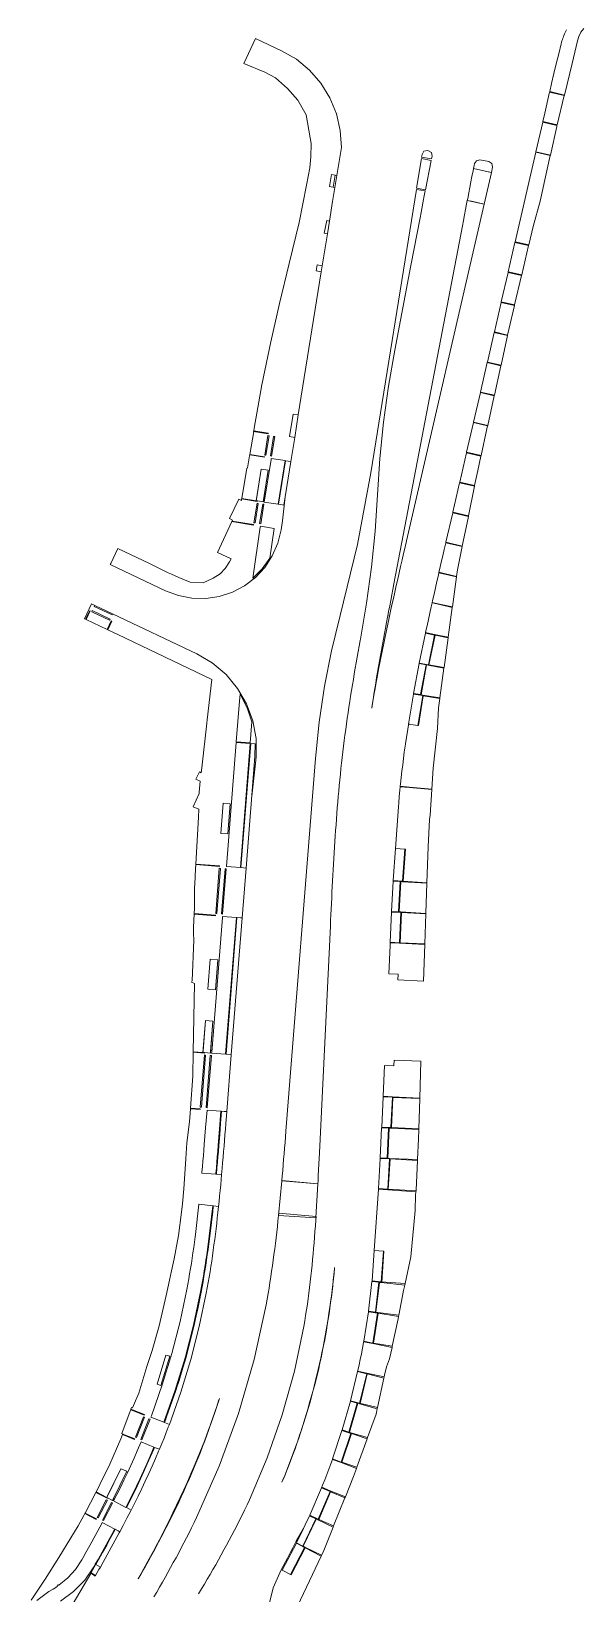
# Model space of a CAD drawing. Header units: metres. Extents: x 105146 to 106170, y 111783 to 118163.
# Drawn here: x 105799.2 to 105894.1, y 114258.2 to 114526.8 of the extents above; entities that cross this region are included whole.
import ezdxf

# ---------------------------------------------------------------- set-up
doc = ezdxf.new("R2010")
doc.units = ezdxf.units.M
doc.layers.add('20-EP-ZONA-DURA', color=253, linetype='CONTINUOUS', lineweight=13)
doc.layers.add('20-EP-ZONA-VERDE', color=84, linetype='CONTINUOUS', lineweight=13)

msp = doc.modelspace()

# ---------------------------------------------------------------- linework, layer by layer
at = {"layer": '20-EP-ZONA-DURA'}
for points in [[(105894.1353, 114527.2702), (105893.6624, 114526.6247), (105893.2986, 114525.912), (105893.0531, 114525.1503), (105892.1351, 114521.2591), (105890.8075, 114515.8217), (105888.2884, 114516.4152), (105888.6077, 114517.7918), (105889.0097, 114519.5023), (105889.4167, 114521.2115), (105889.8288, 114522.9195), (105890.2456, 114524.6248), (105890.3107, 114524.8756), (105890.3813, 114525.1205), (105890.458, 114525.3629), (105890.4596, 114525.3678), (105890.5425, 114525.6076), (105890.6324, 114525.8473), (105890.7287, 114526.0848), (105890.8304, 114526.3181), (105890.8325, 114526.3228), (105890.9397, 114526.552), (105891.0543, 114526.7812), (105891.1766, 114527.0106)], [(105799.1823, 114257.0765), (105801.5785, 114260.7383), (105803.9465, 114264.4437), (105805.9983, 114267.7925), (105807.2175, 114269.9029), (105808.2193, 114271.6795), (105808.385, 114271.994), (105810.3293, 114270.9841), (105810.3753, 114271.0727), (105808.4317, 114272.0826), (105810.2961, 114275.6217), (105812.2195, 114274.6223), (105812.2657, 114274.7109), (105813.1531, 114274.2499), (105813.303, 114274.5432), (105813.3647, 114274.6675), (105815.5925, 114279.2547), (105814.5871, 114279.7009), (105812.3138, 114275.024), (105812.1827, 114274.7541), (105810.3427, 114275.7101), (105810.6355, 114276.2659), (105811.0375, 114277.1007), (105812.6757, 114280.5035), (105814.5497, 114284.8255), (105814.8686, 114285.5607), (105816.9267, 114284.7393), (105816.9637, 114284.8323), (105814.9055, 114285.6537), (105814.9014, 114285.6434), (105814.7215, 114285.7257), (105816.0015, 114289.1063), (105816.2802, 114289.8425), (105818.5947, 114288.9189), (105818.6317, 114289.0117), (105816.3157, 114289.9361), (105816.4281, 114290.2331), (105816.6111, 114290.1517), (105816.9463, 114290.9761), (105817.6461, 114292.6977), (105819.0585, 114297.2463), (105819.9399, 114299.9911), (105820.0793, 114300.4253), (105821.1767, 114304.2653), (105822.3551, 114309.4619), (105822.9573, 114312.1171), (105823.3117, 114313.7039), (105823.7705, 114315.7575), (105824.0423, 114317.3451), (105824.4621, 114319.7987), (105825.0195, 114323.7851), (105825.1509, 114325.1991), (105825.3923, 114327.7979), (105825.7417, 114332.9821), (105825.9271, 114335.7325), (105826.3675, 114339.3237), (105826.5338, 114341.5845), (105828.2003, 114341.4521), (105828.2083, 114341.5517), (105826.5411, 114341.6843), (105826.9459, 114347.1875), (105827.0282, 114351.2759), (105828.9687, 114351.1215), (105828.9767, 114351.2212), (105829.9739, 114351.1421), (105829.9976, 114351.4413), (105830.4091, 114356.6249), (105829.1133, 114356.7277), (105828.7019, 114351.5441), (105828.6781, 114351.245), (105827.0302, 114351.3759), (105827.2663, 114363.1049), (105826.7401, 114363.3365), (105826.8505, 114363.5541), (105827.1227, 114370.5711), (105827.0857, 114371.6813), (105827.0657, 114372.2811), (105827.0487, 114372.7917), (105827.1617, 114375.0299), (105830.8453, 114374.7371), (105830.8533, 114374.8367), (105827.1697, 114375.1295), (105827.1617, 114375.0299), (105827.2165, 114376.1151), (105827.2505, 114379.6777), (105827.3089, 114380.1941), (105827.4195, 114382.8143), (105827.4581, 114383.5331), (105831.5187, 114383.2103), (105831.5265, 114383.3101), (105827.4635, 114383.633), (105827.8973, 114391.7043), (105827.9701, 114393.0565), (105826.9963, 114393.4949), (105828.0237, 114395.7787), (105828.0189, 114395.9997), (105828.2303, 114397.8755), (105827.4849, 114398.2357), (105828.0757, 114399.4849), (105828.3943, 114399.3295), (105828.4879, 114400.1609), (105829.3515, 114407.8237), (105829.4173, 114408.4065), (105830.1977, 114415.3313), (105814.0771, 114423.0939), (105812.3233, 114423.9198), (105813.0187, 114425.3843), (105812.9285, 114425.4273), (105812.2328, 114423.9624), (105808.6139, 114425.6667), (105809.3153, 114427.1433), (105809.2249, 114427.1863), (105808.5236, 114425.7092), (105808.3425, 114425.7945), (105809.5591, 114428.3559), (105810.1011, 114428.0985), (105810.0151, 114427.9179), (105813.0865, 114426.4593), (105813.1723, 114426.6399), (105827.6133, 114419.7817), (105830.2879, 114418.2161), (105832.6543, 114416.2149), (105834.6424, 114413.8375), (105836.1931, 114411.1543), (105837.2607, 114408.2448), (105837.8133, 114405.1954), (105837.8347, 114402.0963), (105837.7863, 114401.4867), (105837.1005, 114395.3212), (105837.6353, 114402.1121), (105837.6747, 114404.2889), (105836.9103, 114404.3497), (105835.2151, 114383.0169), (105836.1121, 114382.9457), (105835.4307, 114374.3738), (105835.1255, 114374.397), (105834.5337, 114374.4441), (105834.5334, 114374.4399), (105832.6651, 114350.9281), (105833.5621, 114350.8569), (105832.7859, 114341.0877), (105832.7621, 114341.0896), (105832.7625, 114341.0959), (105832.3428, 114341.1229), (105831.8887, 114341.1589), (105831.8881, 114341.1521), (105831.8629, 114341.1537), (105831.6077, 114337.6421), (105831.5699, 114337.1525), (105830.9847, 114330.3183), (105830.9999, 114330.3169), (105830.9991, 114330.3077), (105831.8957, 114330.2293), (105831.8241, 114329.4332), (105831.737, 114328.4847), (105831.6476, 114327.5376), (105831.5559, 114326.5923), (105831.4616, 114325.6487), (105831.3717, 114324.7919), (105830.4773, 114324.8865), (105830.4779, 114324.8835), (105830.4693, 114324.8005), (105829.6591, 114318.0084), (105829.6444, 114317.8958), (105829.6413, 114317.8963), (105828.8705, 114312.7859), (105828.8641, 114312.7486), (105828.7149, 114311.8781), (105828.6537, 114311.535), (105827.7452, 114306.8872), (105827.5529, 114306.0037), (105826.4045, 114301.2331), (105826.1625, 114300.3169), (105824.8741, 114295.8269), (105824.6445, 114295.0852), (105824.6353, 114295.0558), (105823.0807, 114290.3903), (105823.0274, 114290.2412), (105822.3347, 114288.3369), (105822.2876, 114288.2117), (105822.0785, 114287.6553), (105822.9149, 114287.3227), (105822.7287, 114286.8345), (105822.3671, 114285.9021), (105821.9986, 114284.9725), (105821.623, 114284.0456), (105821.2039, 114283.0373), (105820.3673, 114283.3699), (105820.2469, 114283.0805), (105819.6961, 114281.7923), (105819.1313, 114280.5075), (105818.5535, 114279.2257), (105817.9627, 114277.9471), (105817.3597, 114276.6715), (105816.7449, 114275.3989), (105816.1183, 114274.1289), (105815.5523, 114273.0035), (105816.3509, 114272.5885), (105816.2836, 114272.4545), (105815.6325, 114271.184), (105814.9715, 114269.9162), (105814.4118, 114268.864), (105814.1387, 114269.0047), (105813.6141, 114269.2773), (105813.612, 114269.2734), (105813.6075, 114269.2757), (105809.4095, 114261.7527), (105809.4247, 114261.7422), (105809.4557, 114261.7929), (105810.2049, 114261.3343), (105811.0217, 114262.7964), (105811.0557, 114262.7771), (105810.818, 114262.3585), (105810.1829, 114261.253), (105810.1729, 114261.2367), (105810.1546, 114261.2479), (105810.1511, 114261.2419), (105810.0447, 114261.3152), (105809.5687, 114261.6066), (105809.4063, 114261.7001), (105806.3671, 114256.5311)], [(105804.1825, 114256.9421), (105806.4311, 114258.5671), (105808.3694, 114260.552), (105809.9407, 114262.8385), (105810.1861, 114263.2709), (105810.6595, 114264.1047), (105811.3617, 114265.3565), (105812.0561, 114266.6099), (105812.7419, 114267.8651), (105813.4187, 114269.1223), (105813.5253, 114269.3235), (105811.3941, 114270.4307), (105811.3019, 114270.2533), (105810.6321, 114269.0093), (105809.9531, 114267.7667), (105809.2655, 114266.5251), (105808.5693, 114265.2841), (105808.0989, 114264.4557), (105807.8535, 114264.0235), (105806.764, 114262.3882), (105805.4533, 114260.9242), (105803.948, 114259.6613), (105803.7969, 114259.7531), (105803.5855, 114259.4075), (105802.9485, 114259.0005), (105802.2265, 114258.5677), (105800.1239, 114257.0671)], [(105839.9565, 114255.9525), (105840.7753, 114259.2304), (105842.1343, 114262.3237), (105843.2091, 114264.3313), (105843.6757, 114265.2243), (105844.1373, 114266.1219), (105844.5935, 114267.0239), (105844.7126, 114267.2636), (105845.9556, 114269.4085), (105844.7897, 114266.9659), (105844.7435, 114266.8773), (105842.3323, 114262.2701), (105843.7504, 114261.5284), (105843.7504, 114261.5284), (105843.8389, 114261.4823), (105846.2485, 114266.0903), (105848.9973, 114264.6531), (105843.4669, 114252.9019)]]:
    msp.add_lwpolyline(points, dxfattribs=at)
for points in [[(105852.4792, 114506.7889), (105850.9635, 114497.5214), (105850.4247, 114494.1621), (105849.9973, 114494.2307), (105849.5337, 114492.0769), (105850.0763, 114491.9899), (105849.1925, 114486.4797), (105848.3037, 114486.6223), (105848.1365, 114485.5793), (105849.0251, 114485.4369), (105845.0817, 114460.8503), (105844.1927, 114460.9929), (105843.5697, 114457.1079), (105844.4585, 114456.9653), (105843.7933, 114452.8185), (105842.9045, 114452.9609), (105841.7029, 114445.4699), (105842.5917, 114445.3273), (105842.8223, 114446.765), (105842.3647, 114442.6486), (105842.1105, 114441.0635), (105841.5444, 114438.7726), (105840.6017, 114436.6093), (105839.3089, 114434.6351), (105837.703, 114432.9061), (105835.8294, 114431.4713), (105833.7415, 114430.3716), (105831.4986, 114429.6382), (105829.1643, 114429.292), (105826.8051, 114429.3427), (105824.4878, 114429.789), (105822.2785, 114430.6181), (105812.7605, 114435.1384), (105812.8459, 114435.3193), (105814.0687, 114437.8517), (105819.4787, 114435.2821), (105822.7195, 114433.7167), (105823.2597, 114433.4557), (105824.5481, 114432.9053), (105826.4887, 114432.0761), (105828.7073, 114431.9995), (105830.4229, 114432.7679), (105831.6253, 114433.4991), (105832.4947, 114434.4129), (105833.2583, 114435.5869), (105833.5657, 114436.1037), (105831.1809, 114437.1817), (105833.6538, 114442.5069), (105837.3849, 114441.9089), (105837.4007, 114442.0077), (105833.6976, 114442.6012), (105833.7775, 114442.7733), (105833.2351, 114443.0223), (105834.8383, 114446.3487), (105835.3019, 114446.1359), (105835.3441, 114446.3884), (105838.0339, 114445.9573), (105838.0497, 114446.0559), (105839.0371, 114445.8977), (105839.0846, 114446.1939), (105839.9081, 114451.3283), (105838.7231, 114451.5181), (105837.9, 114446.3837), (105837.8525, 114446.0875), (105835.3606, 114446.4871), (105836.2291, 114451.6877), (105836.3445, 114451.7349), (105836.6969, 114453.7991), (105836.7231, 114453.9525), (105839.2511, 114453.5469), (105839.2671, 114453.6457), (105836.7399, 114454.0509), (105837.413, 114457.9942), (105839.9005, 114457.5953), (105839.9163, 114457.6939), (105837.4298, 114458.0928), (105837.5047, 114458.5315), (105837.9521, 114461.1527), (105838.7823, 114466.0161), (105840.3841, 114473.3933), (105841.8189, 114480.0023), (105843.5113, 114486.8561), (105845.2501, 114493.8977), (105846.5119, 114500.3261), (105847.0465, 114503.2885), (105847.2477, 114505.2249), (105847.2951, 114507.4837), (105847.1259, 114508.4449), (105846.4233, 114512.4365), (105846.1971, 114512.8345), (105845.0125, 114514.9197), (105843.2461, 114516.9741), (105841.1875, 114518.7747), (105839.3187, 114519.7447), (105835.7301, 114521.2171), (105837.6965, 114525.5675), (105842.1819, 114523.4455), (105844.7399, 114521.9669), (105847.0216, 114520.0898), (105848.9655, 114517.8647), (105850.5191, 114515.3516), (105851.6407, 114512.6181), (105852.3, 114509.738), (105852.4792, 114506.7889)], [(105890.7869, 114515.7371), (105889.5534, 114510.6851), (105887.0983, 114511.2507), (105887.4399, 114512.7334), (105888.2108, 114516.0801), (105888.2659, 114516.3178), (105890.7869, 114515.7371)], [(105889.4821, 114510.3931), (105888.3984, 114505.5125), (105885.9087, 114506.0859), (105887.0759, 114511.1531), (105889.5297, 114510.5881), (105889.4821, 114510.3931)], [(105885.4411, 114493.2421), (105884.689, 114490.0505), (105882.3399, 114490.5915), (105885.8863, 114505.9885), (105888.3767, 114505.4149), (105886.6341, 114497.5671), (105885.4411, 114493.2421)], [(105866.2295, 114504.9298), (105867.9276, 114504.59), (105866.939, 114499.5545), (105865.4071, 114499.8029), (105866.2295, 114504.9298)], [(105878.2613, 114502.5111), (105877.0043, 114497.0541), (105876.9998, 114497.0551), (105874.8407, 114497.5525), (105874.1209, 114497.7183), (105874.1863, 114498.0579), (105874.3698, 114499.0052), (105874.5538, 114499.9498), (105874.739, 114500.8954), (105874.9251, 114501.8401), (105875.1127, 114502.784), (105875.1985, 114503.2035), (105878.2521, 114502.5132), (105878.2613, 114502.5111)], [(105850.4655, 114500.0995), (105851.3543, 114499.9571), (105851.6827, 114502.0045), (105851.4079, 114502.0485), (105850.7939, 114502.1471), (105850.4655, 114500.0995)], [(105884.6661, 114489.9531), (105883.4734, 114484.8917), (105881.1503, 114485.4269), (105882.3175, 114490.4941), (105884.6661, 114489.9531)], [(105883.4505, 114484.7945), (105882.2578, 114479.7329), (105879.9607, 114480.2621), (105881.1279, 114485.3293), (105883.4505, 114484.7945)], [(105881.2691, 114475.5371), (105881.0566, 114474.5709), (105878.7711, 114475.0973), (105879.9383, 114480.1647), (105882.2349, 114479.6357), (105881.2691, 114475.5371)], [(105881.0351, 114474.4731), (105879.918, 114469.3943), (105877.5815, 114469.9325), (105878.7487, 114474.9999), (105881.0351, 114474.4731)], [(105879.8965, 114469.2967), (105878.7794, 114464.2179), (105876.3919, 114464.7677), (105877.5591, 114469.8351), (105879.8965, 114469.2967)], [(105878.7579, 114464.1201), (105877.6408, 114459.0413), (105875.2023, 114459.6027), (105876.3695, 114464.6703), (105878.7579, 114464.1201)], [(105839.3145, 114453.9419), (105839.5121, 114453.9103), (105840.0505, 114457.2673), (105839.8531, 114457.2989), (105839.3145, 114453.9419)], [(105840.8403, 114457.1407), (105840.3019, 114453.7835), (105840.4993, 114453.7519), (105841.0379, 114457.1089), (105840.8403, 114457.1407)], [(105877.5083, 114458.4391), (105876.4876, 114453.8681), (105874.0127, 114454.4381), (105875.1799, 114459.5053), (105877.6192, 114458.9435), (105877.5083, 114458.4391)], [(105875.9079, 114451.2719), (105875.3806, 114448.6844), (105872.8231, 114449.2735), (105873.9903, 114454.3407), (105876.4658, 114453.7705), (105875.9079, 114451.2719)], [(105840.4043, 114453.1595), (105839.2345, 114445.8659), (105841.6041, 114445.4859), (105842.8057, 114452.9767), (105840.4361, 114453.3569), (105840.4043, 114453.1595)], [(105875.3606, 114448.5863), (105874.3219, 114443.4895), (105871.6335, 114444.1087), (105872.8007, 114449.1759), (105875.3606, 114448.5863)], [(105837.6457, 114442.2723), (105838.1837, 114445.6293), (105837.9863, 114445.6609), (105837.4481, 114442.3039), (105837.6457, 114442.2723)], [(105839.1711, 114445.4711), (105838.9737, 114445.5027), (105838.4355, 114442.1455), (105838.6329, 114442.1139), (105839.1711, 114445.4711)], [(105874.3019, 114443.3915), (105873.2631, 114438.2945), (105870.4439, 114438.9439), (105871.6111, 114444.0113), (105874.3019, 114443.3915)], [(105837.2511, 114432.7743), (105838.8489, 114434.3856), (105840.1611, 114436.2369), (105840.9391, 114441.3387), (105838.5697, 114441.7189), (105838.5381, 114441.5215), (105837.2511, 114432.7743)], [(105872.4273, 114434.1933), (105872.2749, 114433.0845), (105869.2559, 114433.7787), (105869.4014, 114434.4134), (105869.6534, 114435.5103), (105869.906, 114436.6083), (105870.159, 114437.7074), (105870.4215, 114438.8465), (105873.2433, 114438.1973), (105872.4273, 114434.1933)], [(105872.2626, 114432.9947), (105871.5557, 114427.8499), (105869.6475, 114428.2677), (105868.0844, 114428.6099), (105868.1581, 114428.9394), (105868.4036, 114430.0319), (105868.651, 114431.1255), (105868.9003, 114432.2229), (105869.1503, 114433.3177), (105869.2339, 114433.6813), (105872.2626, 114432.9947)], [(105871.542, 114427.7505), (105870.8358, 114422.6107), (105868.5141, 114423.0903), (105866.9465, 114423.4139), (105866.9627, 114423.4874), (105867.1968, 114424.5763), (105867.4335, 114425.666), (105867.6729, 114426.7565), (105867.9144, 114427.8475), (105868.0627, 114428.5123), (105869.6261, 114428.1699), (105871.542, 114427.7505)], [(105812.7433, 114425.7367), (105809.6719, 114427.1953), (105809.5863, 114427.0145), (105812.6575, 114425.5559), (105812.7433, 114425.7367)], [(105857.8815, 114411.5681), (105857.6969, 114410.4534), (105857.7752, 114410.9645), (105857.9229, 114411.9091), (105858.0736, 114412.8539), (105858.2271, 114413.7986), (105858.3833, 114414.7434), (105858.5423, 114415.6883), (105858.7035, 114416.6337), (105858.8672, 114417.5788), (105859.0329, 114418.5242), (105859.2008, 114419.4698), (105859.3706, 114420.4158), (105859.5421, 114421.3619), (105859.7152, 114422.3082), (105859.8898, 114423.2547), (105860.0657, 114424.2017), (105860.2429, 114425.1488), (105860.4215, 114426.098), (105860.4635, 114426.3211), (105860.7567, 114426.2573), (105860.6969, 114425.981), (105860.4594, 114424.8767), (105860.2249, 114423.7718), (105859.9931, 114422.6663), (105859.7644, 114421.5599), (105859.5391, 114420.4531), (105859.3174, 114419.3453), (105859.0992, 114418.2368), (105858.8853, 114417.1277), (105858.6753, 114416.0175), (105858.4698, 114414.9065), (105858.2688, 114413.7945), (105858.0727, 114412.6818), (105857.8815, 114411.5681)], [(105870.8221, 114422.5115), (105870.1204, 114417.4047), (105867.5398, 114417.8811), (105868.5913, 114422.9722), (105870.8221, 114422.5115)], [(105870.1068, 114417.3055), (105869.4068, 114412.2115), (105866.4781, 114412.6883), (105864.8989, 114412.9452), (105866.0849, 114412.7609), (105866.1831, 114412.7427), (105867.1285, 114417.8561), (105867.4235, 114417.8015), (105870.1068, 114417.3055)], [(105834.4261, 114404.6475), (105836.8185, 114404.4573), (105837.1043, 114408.0549), (105836.2639, 114410.506), (105835.0765, 114412.8091), (105834.9801, 114411.6201), (105834.4261, 114404.6475)], [(105869.1697, 114410.4855), (105868.9821, 114406.9359), (105868.2631, 114400.1099), (105868.0295, 114396.5267), (105864.2043, 114396.8641), (105862.6099, 114397.0016), (105862.6557, 114397.4408), (105862.773, 114398.5329), (105862.8952, 114399.6229), (105863.0229, 114400.7111), (105863.1564, 114401.7974), (105863.2954, 114402.8817), (105863.4746, 114404.2194), (105863.4835, 114404.2741), (105864.0744, 114407.8901), (105864.0439, 114407.6943), (105865.6265, 114407.4571), (105865.7251, 114407.4411), (105866.5603, 114412.5735), (105869.3932, 114412.1125), (105869.1697, 114410.4855)], [(105835.1153, 114383.0249), (105836.8105, 114404.3577), (105834.4181, 114404.5477), (105832.7229, 114383.2151), (105835.1153, 114383.0249)], [(105867.3739, 114386.5983), (105867.1706, 114380.4171), (105863.1123, 114380.6884), (105863.4837, 114386.1757), (105863.384, 114386.1836), (105861.7685, 114386.2939), (105862.2716, 114393.4566), (105862.2743, 114393.4927), (105862.3335, 114394.1551), (105862.4362, 114395.2521), (105862.5435, 114396.3474), (105862.5999, 114396.9021), (105864.1957, 114396.7643), (105868.0232, 114396.4307), (105867.7367, 114392.0365), (105867.6139, 114391.2861), (105867.3739, 114386.5983)], [(105833.3791, 114393.9971), (105832.1827, 114394.0919), (105831.7709, 114388.9083), (105832.9671, 114388.8133), (105833.3791, 114393.9971)], [(105831.0765, 114375.1199), (105831.6943, 114382.8955), (105831.4949, 114382.9113), (105830.8771, 114375.1359), (105831.0765, 114375.1199)], [(105832.6911, 114382.8163), (105832.4919, 114382.8321), (105831.8739, 114375.0567), (105832.0733, 114375.0407), (105832.6911, 114382.8163)], [(105867.1684, 114380.3491), (105866.9976, 114375.1537), (105862.7105, 114375.4039), (105861.1121, 114375.4785), (105862.3113, 114375.4265), (105862.4109, 114375.4207), (105862.7073, 114380.6123), (105863.0069, 114380.5953), (105867.1684, 114380.3491)], [(105832.5653, 114350.9361), (105834.4341, 114374.4519), (105832.0415, 114374.6421), (105832.0257, 114374.4427), (105830.1887, 114351.3257), (105830.1729, 114351.1263), (105832.5653, 114350.9361)], [(105866.9957, 114375.0987), (105866.8249, 114369.9047), (105862.5627, 114370.105), (105862.8053, 114375.2993), (105866.9957, 114375.0987)], [(105866.8217, 114369.8047), (105866.6152, 114363.5268), (105862.1699, 114363.7277), (105862.2151, 114364.7153), (105860.6173, 114364.7885), (105860.8405, 114369.6575), (105860.8601, 114370.0831), (105862.4587, 114370.0097), (105866.8217, 114369.8047)], [(105831.2489, 114367.1915), (105829.9529, 114367.2945), (105829.5415, 114362.1107), (105830.8373, 114362.0079), (105831.2489, 114367.1915)], [(105828.4313, 114341.8349), (105829.1443, 114350.8067), (105828.9449, 114350.8225), (105828.2319, 114341.8509), (105828.4313, 114341.8349)], [(105830.1411, 114350.7275), (105829.9419, 114350.7433), (105829.2289, 114341.7715), (105829.4283, 114341.7557), (105830.1411, 114350.7275)], [(105866.1616, 114349.7323), (105865.954, 114343.4187), (105861.2497, 114343.6375), (105859.6513, 114343.7105), (105859.8939, 114349.0033), (105861.4923, 114348.9319), (105861.5382, 114349.9349), (105866.1616, 114349.7323)], [(105865.9508, 114343.3223), (105865.7799, 114338.1247), (105861.1069, 114338.3385), (105861.3445, 114343.533), (105865.9508, 114343.3223)], [(105831.5469, 114338.1219), (105831.7889, 114341.1669), (105829.3965, 114341.3569), (105829.1545, 114338.3125), (105828.9239, 114335.4383), (105828.8455, 114334.4793), (105828.7665, 114333.5269), (105828.6865, 114332.5767), (105828.6053, 114331.6291), (105828.5225, 114330.6835), (105828.5083, 114330.5259), (105830.8991, 114330.3165), (105830.9131, 114330.4717), (105830.9963, 114331.4217), (105831.0779, 114332.3735), (105831.1583, 114333.3271), (105831.2375, 114334.2823), (105831.3159, 114335.2427), (105831.5469, 114338.1219)], [(105865.7227, 114336.3865), (105865.5644, 114332.8287), (105860.7643, 114333.0485), (105860.4649, 114333.0662), (105860.7027, 114338.2568), (105861.0025, 114338.2431), (105865.7766, 114338.0243), (105865.7227, 114336.3865)], [(105865.3317, 114327.5977), (105865.3194, 114327.4701), (105860.5511, 114327.7517), (105860.8577, 114332.9429), (105865.5572, 114332.6653), (105865.3317, 114327.5977)], [(105842.248, 114329.178), (105848.4461, 114328.6793), (105848.4458, 114328.6737), (105848.1101, 114322.8797), (105848.1067, 114322.8278), (105841.6837, 114323.2482), (105842.248, 114329.178)], [(105864.4185, 114316.1079), (105863.4332, 114311.5119), (105859.3341, 114311.7943), (105857.7477, 114311.9783), (105859.3344, 114311.7973), (105859.4341, 114311.7903), (105859.8023, 114317.0775), (105859.7026, 114317.0845), (105858.1077, 114317.1954), (105858.8481, 114327.7693), (105860.4443, 114327.6577), (105865.3047, 114327.3175), (105865.2477, 114326.7277), (105865.1547, 114324.1031), (105864.4185, 114316.1079)], [(105819.7517, 114288.5801), (105821.9855, 114287.6921), (105823.9279, 114293.179), (105825.6275, 114298.7458), (105827.0811, 114304.382), (105828.2859, 114310.0765), (105828.4551, 114310.9909), (105828.6163, 114311.8953), (105828.7719, 114312.8025), (105828.9221, 114313.7123), (105829.0671, 114314.6245), (105829.2071, 114315.5391), (105829.3421, 114316.4563), (105829.4725, 114317.3759), (105829.5985, 114318.2977), (105829.7201, 114319.2217), (105829.7761, 114319.6637), (105830.3785, 114324.8941), (105827.9919, 114325.1483), (105827.3951, 114319.9657), (105827.3399, 114319.5293), (105827.2197, 114318.6167), (105827.0955, 114317.7067), (105826.9667, 114316.7997), (105826.8337, 114315.8955), (105826.6957, 114314.9943), (105826.5531, 114314.0959), (105826.4053, 114313.2007), (105826.2521, 114312.3087), (105826.0937, 114311.4197), (105825.9269, 114310.5173), (105824.7576, 114304.9852), (105823.3491, 114299.5091), (105821.7041, 114294.0993), (105819.8257, 114288.7661), (105819.7517, 114288.5801)], [(105842.4374, 114277.7768), (105842.2697, 114277.3787), (105842.563, 114278.09), (105842.9296, 114278.9997), (105843.289, 114279.9123), (105843.6412, 114280.8276), (105843.986, 114281.7457), (105844.3236, 114282.6664), (105844.6539, 114283.5901), (105844.9768, 114284.5161), (105845.2925, 114285.4447), (105845.6007, 114286.3757), (105845.9015, 114287.3092), (105846.1949, 114288.2451), (105846.4809, 114289.1833), (105846.7594, 114290.1236), (105847.0305, 114291.0661), (105847.2941, 114292.0109), (105847.5502, 114292.9576), (105847.7988, 114293.9063), (105848.0399, 114294.8569), (105848.2733, 114295.8095), (105848.4993, 114296.7639), (105848.7177, 114297.7201), (105848.9284, 114298.6779), (105849.1317, 114299.6374), (105849.3273, 114300.5984), (105849.5152, 114301.561), (105849.6955, 114302.525), (105849.8681, 114303.4904), (105850.0346, 114304.4663), (105850.1946, 114305.4496), (105850.3471, 114306.433), (105850.4921, 114307.4164), (105850.6301, 114308.4002), (105850.7614, 114309.3837), (105850.8862, 114310.3672), (105851.0046, 114311.3504), (105851.1171, 114312.3334), (105851.2238, 114313.3161), (105851.3251, 114314.2984), (105851.2975, 114314.0091), (105851.2004, 114313.0471), (105851.0983, 114312.086), (105850.9904, 114311.1254), (105850.8772, 114310.1656), (105850.7577, 114309.2067), (105850.6319, 114308.2484), (105850.4999, 114307.2906), (105850.3611, 114306.3348), (105850.2153, 114305.3797), (105850.0622, 114304.4256), (105849.9018, 114303.4729), (105849.7353, 114302.5298), (105849.5613, 114301.5882), (105849.3797, 114300.6479), (105849.1905, 114299.7091), (105848.9939, 114298.7718), (105848.7898, 114297.8362), (105848.5783, 114296.9022), (105848.3592, 114295.9699), (105848.1328, 114295.0395), (105847.8989, 114294.1108), (105847.6575, 114293.1837), (105847.4089, 114292.2593), (105847.1528, 114291.3365), (105846.8893, 114290.4158), (105846.6185, 114289.4973), (105846.3404, 114288.5809), (105846.0549, 114287.6668), (105845.7621, 114286.755), (105845.4621, 114285.8457), (105845.1548, 114284.9386), (105844.8402, 114284.034), (105844.5185, 114283.1321), (105844.1895, 114282.2327), (105843.8533, 114281.336), (105843.51, 114280.442), (105843.1596, 114279.5507), (105842.802, 114278.6623), (105842.4374, 114277.7768)], [(105863.1815, 114310.3381), (105862.3708, 114306.1063), (105858.7235, 114306.5339), (105858.4277, 114306.5806), (105859.0245, 114311.7295), (105859.3225, 114311.6949), (105863.3717, 114311.2251), (105863.1815, 114310.3381)], [(105862.2489, 114305.4699), (105861.2346, 114300.7715), (105857.9949, 114301.2831), (105858.8063, 114306.4194), (105862.3244, 114305.8639), (105862.2489, 114305.4699)], [(105860.2521, 114297.1861), (105859.9105, 114295.7655), (105859.8528, 114295.5019), (105856.8559, 114296.1025), (105855.3031, 114296.4809), (105855.2795, 114296.3837), (105855.3217, 114296.5751), (105855.5296, 114297.5346), (105855.7301, 114298.4958), (105855.9231, 114299.4584), (105856.1087, 114300.4225), (105856.2867, 114301.3881), (105856.3095, 114301.5145), (105857.8765, 114301.2007), (105861.1843, 114300.5385), (105860.7649, 114298.5959), (105860.2521, 114297.1861)], [(105823.0055, 114299.0295), (105822.3279, 114299.2077), (105822.323, 114299.1919), (105820.7947, 114294.2217), (105821.4639, 114294.0157), (105823.0055, 114299.0295)], [(105859.8046, 114295.2815), (105858.6924, 114290.2003), (105855.6003, 114290.9503), (105854.0645, 114291.3927), (105855.6012, 114290.9532), (105855.6983, 114290.9297), (105856.9289, 114295.9819), (105859.8046, 114295.2815)], [(105817.8477, 114261.2687), (105817.5623, 114260.7735), (105818.0438, 114261.6317), (105818.7588, 114262.9227), (105819.4663, 114264.2178), (105820.1661, 114265.5173), (105820.8575, 114266.8214), (105821.54, 114268.1303), (105822.2131, 114269.444), (105822.8766, 114270.7625), (105823.5295, 114272.0866), (105824.1718, 114273.4159), (105824.8027, 114274.7506), (105825.4219, 114276.0909), (105826.0288, 114277.437), (105826.623, 114278.7888), (105827.2036, 114280.1464), (105827.7706, 114281.5098), (105828.1653, 114282.4838), (105828.5527, 114283.4606), (105828.9328, 114284.4403), (105829.3055, 114285.4228), (105829.6709, 114286.4083), (105830.0289, 114287.3961), (105830.3794, 114288.3868), (105830.7225, 114289.3801), (105831.0581, 114290.3759), (105831.3863, 114291.3741), (105831.5164, 114291.78), (105831.3982, 114291.404), (105831.0778, 114290.4111), (105830.7503, 114289.4206), (105830.4155, 114288.4325), (105830.0733, 114287.4469), (105829.724, 114286.4643), (105829.3672, 114285.4835), (105829.0033, 114284.5058), (105828.6322, 114283.5307), (105828.2538, 114282.5584), (105827.8684, 114281.589), (105827.4757, 114280.6224), (105827.076, 114279.6587), (105826.6691, 114278.6981), (105826.2552, 114277.7404), (105825.8342, 114276.7859), (105825.4061, 114275.8345), (105824.9712, 114274.8864), (105824.5291, 114273.9412), (105824.0801, 114272.9994), (105823.6657, 114272.1454), (105823.2478, 114271.2986), (105822.8244, 114270.4539), (105822.3954, 114269.6107), (105821.9613, 114268.7695), (105821.522, 114267.9301), (105821.0779, 114267.0925), (105820.629, 114266.2562), (105820.1756, 114265.4216), (105819.718, 114264.5884), (105819.2563, 114263.7566), (105818.7903, 114262.9261), (105818.3209, 114262.0968), (105817.8477, 114261.2687)], [(105858.4421, 114289.0569), (105856.9908, 114285.0345), (105854.1347, 114285.8609), (105853.8497, 114285.9559), (105855.2845, 114290.9373), (105855.5727, 114290.8543), (105858.642, 114289.9703), (105858.4421, 114289.0569)], [(105817.2607, 114285.0367), (105818.6691, 114288.5661), (105818.4835, 114288.6403), (105817.0751, 114285.1109), (105817.2607, 114285.0367)], [(105818.1895, 114284.6661), (105819.5979, 114288.1955), (105819.4123, 114288.2695), (105818.0037, 114284.7403), (105818.1895, 114284.6661)], [(105856.9165, 114284.8285), (105855.1511, 114279.9355), (105852.5533, 114280.8014), (105854.1975, 114285.7347), (105856.9165, 114284.8285)], [(105813.3337, 114274.1561), (105815.4635, 114273.0495), (105816.0289, 114274.1735), (105816.6549, 114275.4427), (105817.2695, 114276.7147), (105817.8721, 114277.9895), (105818.4625, 114279.2673), (105819.0399, 114280.5481), (105819.6043, 114281.8321), (105820.1549, 114283.1193), (105820.2745, 114283.4067), (105818.0457, 114284.2929), (105817.4023, 114282.7869), (105816.8475, 114281.5243), (105816.2791, 114280.2639), (105815.6979, 114279.0057), (105815.1041, 114277.7497), (105814.4983, 114276.4957), (105813.8807, 114275.2437), (105813.3337, 114274.1561)], [(105854.5729, 114278.3329), (105853.1809, 114274.8887), (105850.5759, 114275.8795), (105849.1063, 114276.5085), (105849.0671, 114276.4167), (105849.2586, 114276.8924), (105849.6196, 114277.8055), (105849.9734, 114278.7213), (105850.3202, 114279.6399), (105850.6597, 114280.5611), (105850.9273, 114281.3079), (105852.4229, 114280.7395), (105855.0773, 114279.7309), (105854.5729, 114278.3329)], [(105810.6911, 114271.2467), (105812.2587, 114274.2639), (105812.0813, 114274.3561), (105810.5137, 114271.3389), (105810.6911, 114271.2467)], [(105853.1005, 114274.6899), (105851.1516, 114269.8677), (105848.4885, 114271.0045), (105847.0461, 114271.6931), (105848.4899, 114271.0072), (105848.5817, 114270.9679), (105850.6281, 114275.7483), (105853.1005, 114274.6899)], [(105811.5785, 114270.7857), (105813.1461, 114273.8027), (105812.9687, 114273.8951), (105811.4011, 114270.8779), (105811.5785, 114270.7857)], [(105849.3281, 114265.3559), (105849.0877, 114264.8451), (105846.2065, 114266.2251), (105845.9405, 114266.3643), (105848.1747, 114271.0436), (105848.4455, 114270.9143), (105851.0684, 114269.6617), (105849.3281, 114265.3559)]]:
    msp.add_lwpolyline(points, close=True, dxfattribs=at)
at = {"layer": '20-EP-ZONA-VERDE'}
for points in [[(105890.8075, 114515.8217), (105890.7869, 114515.7371), (105888.2657, 114516.3179), (105888.2881, 114516.4153), (105890.8075, 114515.8217)], [(105889.5533, 114510.6851), (105889.5297, 114510.5881), (105887.0759, 114511.1531), (105887.0983, 114511.2507), (105889.5533, 114510.6851)], [(105867.2729, 114506.2865), (105867.4295, 114506.2583), (105867.9491, 114505.921), (105868.0721, 114505.3141), (105867.9811, 114504.8591), (105866.2623, 114505.1349), (105866.3411, 114505.6259), (105866.6683, 114506.1518), (105867.2729, 114506.2865)], [(105888.3983, 114505.5125), (105888.3767, 114505.4149), (105885.8863, 114505.9885), (105885.9087, 114506.0859), (105888.3983, 114505.5125)], [(105876.2893, 114504.6635), (105877.8325, 114504.3857), (105878.3586, 114504.0387), (105878.4703, 114503.4187), (105878.2613, 114502.5111), (105875.1991, 114503.2165), (105875.3013, 114503.7269), (105875.3633, 114504.0345), (105875.698, 114504.538), (105876.2893, 114504.6635)], [(105851.6827, 114502.0045), (105851.3543, 114499.9571), (105851.0955, 114500.0017), (105851.4079, 114502.0485), (105851.6827, 114502.0045)], [(105866.9013, 114499.3609), (105866.7367, 114498.5073), (105866.5535, 114497.5553), (105866.3711, 114496.6039), (105866.1889, 114495.6529), (105866.0071, 114494.7021), (105864.4377, 114486.4997), (105861.6529, 114471.9437), (105860.5842, 114465.7741), (105859.7323, 114459.571), (105859.0981, 114453.3418), (105858.6825, 114447.0937), (105858.2696, 114440.8582), (105857.6423, 114434.642), (105856.8013, 114428.4511), (105855.7477, 114422.2925), (105855.7051, 114422.0605), (105855.5325, 114421.1079), (105855.3615, 114420.1551), (105855.1923, 114419.2019), (105855.0251, 114418.2483), (105854.8599, 114417.2941), (105854.6971, 114416.3397), (105854.5365, 114415.3849), (105854.3785, 114414.4297), (105854.2231, 114413.4739), (105854.0705, 114412.5175), (105853.9209, 114411.5609), (105853.7745, 114410.6037), (105853.6311, 114409.6459), (105853.4911, 114408.6875), (105853.3547, 114407.7287), (105853.2219, 114406.7693), (105853.0931, 114405.8093), (105852.9679, 114404.8489), (105852.8471, 114403.8879), (105852.7303, 114402.9263), (105852.6179, 114401.9643), (105852.5097, 114401.0017), (105852.4057, 114400.0387), (105852.3055, 114399.0753), (105852.2093, 114398.1117), (105852.1167, 114397.1475), (105852.0277, 114396.1833), (105851.9419, 114395.2187), (105851.8595, 114394.2537), (105851.7803, 114393.2885), (105851.7039, 114392.3233), (105851.6305, 114391.3577), (105851.5597, 114390.3921), (105851.4915, 114389.4261), (105851.4257, 114388.4601), (105851.3621, 114387.4941), (105851.3007, 114386.5279), (105851.2411, 114385.5615), (105851.1837, 114384.5951), (105851.1277, 114383.6287), (105851.0735, 114382.6621), (105851.0205, 114381.6957), (105850.9689, 114380.7289), (105850.9183, 114379.7623), (105850.8689, 114378.7955), (105850.8201, 114377.8289), (105850.7723, 114376.8623), (105850.7249, 114375.8957), (105850.6779, 114374.9289), (105850.6313, 114373.9623), (105850.5847, 114372.9957), (105848.7087, 114333.9889), (105848.6621, 114333.0223), (105848.6153, 114332.0559), (105848.5681, 114331.0895), (105848.5201, 114330.1229), (105848.4709, 114329.1567), (105848.4451, 114328.6595), (105842.2507, 114329.2099), (105842.3187, 114329.9883), (105842.4013, 114330.9527), (105842.4825, 114331.9173), (105842.5621, 114332.8821), (105842.6409, 114333.8469), (105842.7189, 114334.8115), (105842.7963, 114335.7763), (105842.8733, 114336.7411), (105842.9499, 114337.7057), (105848.0435, 114401.8023), (105848.6768, 114408.0121), (105849.5978, 114414.1854), (105850.8045, 114420.3094), (105852.2943, 114426.3707), (105855.2488, 114438.5523), (105857.5587, 114450.8723), (105865.3755, 114499.6055), (105866.9013, 114499.3609)], [(105877.0043, 114497.0541), (105863.6787, 114439.1997), (105863.4253, 114438.0995), (105863.1721, 114436.9991), (105862.9193, 114435.8987), (105862.6671, 114434.7979), (105862.4159, 114433.6971), (105862.1655, 114432.5961), (105861.9165, 114431.4945), (105861.6687, 114430.3927), (105861.4227, 114429.2905), (105861.1787, 114428.1879), (105860.9365, 114427.0847), (105860.7567, 114426.2573), (105860.4635, 114426.3211), (105860.6005, 114427.0457), (105860.7805, 114427.9939), (105860.9611, 114428.9423), (105861.1421, 114429.8913), (105861.3235, 114430.8409), (105861.5053, 114431.7909), (105873.2751, 114493.3117), (105873.4571, 114494.2621), (105873.6389, 114495.2119), (105873.8211, 114496.1613), (105874.0035, 114497.1099), (105874.1209, 114497.7183), (105877.0043, 114497.0541)], [(105850.4247, 114494.1621), (105850.0763, 114491.9899), (105849.5337, 114492.0769), (105849.9973, 114494.2307), (105850.4247, 114494.1621)], [(105884.6891, 114490.0505), (105884.6661, 114489.9531), (105882.3175, 114490.4941), (105882.3399, 114490.5915), (105884.6891, 114490.0505)], [(105849.1925, 114486.4797), (105849.0251, 114485.4369), (105848.1365, 114485.5793), (105848.3037, 114486.6223), (105849.1925, 114486.4797)], [(105883.4733, 114484.8917), (105883.4505, 114484.7945), (105881.1279, 114485.3293), (105881.1503, 114485.4269), (105883.4733, 114484.8917)], [(105882.2579, 114479.7329), (105882.2349, 114479.6357), (105879.9383, 114480.1647), (105879.9607, 114480.2621), (105882.2579, 114479.7329)], [(105881.0577, 114474.5707), (105881.0351, 114474.4731), (105878.7487, 114474.9999), (105878.7711, 114475.0973), (105881.0577, 114474.5707)], [(105879.9179, 114469.3943), (105879.8965, 114469.2967), (105877.5591, 114469.8351), (105877.5815, 114469.9325), (105879.9179, 114469.3943)], [(105878.7793, 114464.2179), (105878.7579, 114464.1201), (105876.3695, 114464.6703), (105876.3919, 114464.7677), (105878.7793, 114464.2179)], [(105845.0817, 114460.8503), (105844.4585, 114456.9653), (105843.5697, 114457.1079), (105844.1927, 114460.9929), (105845.0817, 114460.8503)], [(105839.9163, 114457.6939), (105839.9005, 114457.5953), (105837.3725, 114458.0007), (105837.3883, 114458.0995), (105839.9163, 114457.6939)], [(105840.0505, 114457.2673), (105839.5121, 114453.9103), (105839.3145, 114453.9419), (105839.8531, 114457.2989), (105840.0505, 114457.2673)], [(105841.0379, 114457.1089), (105840.4993, 114453.7519), (105840.3019, 114453.7835), (105840.8403, 114457.1407), (105841.0379, 114457.1089)], [(105877.6407, 114459.0413), (105877.6193, 114458.9435), (105875.1799, 114459.5053), (105875.2023, 114459.6027), (105877.6407, 114459.0413)], [(105876.4877, 114453.8681), (105876.4659, 114453.7705), (105873.9903, 114454.3407), (105874.0127, 114454.4381), (105876.4877, 114453.8681)], [(105839.2671, 114453.6457), (105839.2511, 114453.5469), (105836.7231, 114453.9525), (105836.7389, 114454.0511), (105839.2671, 114453.6457)], [(105843.7933, 114452.8185), (105842.5917, 114445.3273), (105841.7029, 114445.4699), (105842.9045, 114452.9609), (105843.7933, 114452.8185)], [(105839.9081, 114451.3283), (105839.0371, 114445.8977), (105838.0497, 114446.0559), (105837.8525, 114446.0875), (105838.7231, 114451.5181), (105839.9081, 114451.3283)], [(105875.3807, 114448.6843), (105875.3607, 114448.5863), (105872.8007, 114449.1759), (105872.8231, 114449.2735), (105875.3807, 114448.6843)], [(105837.8525, 114446.0875), (105838.0497, 114446.0559), (105838.0339, 114445.9573), (105835.3447, 114446.3883), (105835.3605, 114446.4871), (105837.8525, 114446.0875)], [(105838.1837, 114445.6293), (105837.6457, 114442.2723), (105837.4481, 114442.3039), (105837.9863, 114445.6609), (105838.1837, 114445.6293)], [(105839.1711, 114445.4711), (105838.6329, 114442.1139), (105838.4355, 114442.1455), (105838.9737, 114445.5027), (105839.1711, 114445.4711)], [(105874.3219, 114443.4895), (105874.3019, 114443.3915), (105871.6111, 114444.0113), (105871.6335, 114444.1087), (105874.3219, 114443.4895)], [(105837.4007, 114442.0077), (105837.3849, 114441.9089), (105833.6533, 114442.5071), (105833.6971, 114442.6013), (105837.4007, 114442.0077)], [(105873.2631, 114438.2945), (105873.2433, 114438.1973), (105870.4215, 114438.8465), (105870.4439, 114438.9439), (105873.2631, 114438.2945)], [(105872.2749, 114433.0845), (105872.2627, 114432.9947), (105869.2339, 114433.6813), (105869.2559, 114433.7787), (105872.2749, 114433.0845)], [(105813.1723, 114426.6399), (105813.0865, 114426.4593), (105810.0151, 114427.9179), (105810.1011, 114428.0985), (105813.1723, 114426.6399)], [(105869.6475, 114428.2677), (105871.5557, 114427.8499), (105871.5421, 114427.7505), (105869.6261, 114428.1699), (105868.0627, 114428.5123), (105868.0841, 114428.6099), (105869.6475, 114428.2677)], [(105809.3153, 114427.1433), (105808.6135, 114425.6659), (105808.5233, 114425.7087), (105809.2249, 114427.1863), (105809.3153, 114427.1433)], [(105812.7433, 114425.7367), (105812.6575, 114425.5559), (105809.5863, 114427.0145), (105809.6719, 114427.1953), (105812.7433, 114425.7367)], [(105813.0187, 114425.3843), (105812.3233, 114423.9199), (105812.2329, 114423.9627), (105812.9285, 114425.4273), (105813.0187, 114425.3843)], [(105868.4934, 114422.9924), (105867.4417, 114417.8999), (105865.8676, 114418.1909), (105866.9263, 114423.3161), (105868.4934, 114422.9924)], [(105868.5141, 114423.0903), (105870.8359, 114422.6107), (105870.8221, 114422.5115), (105868.5913, 114422.9722), (105868.4934, 114422.9924), (105866.9263, 114423.3161), (105866.9465, 114423.4139), (105868.5141, 114423.0903)], [(105868.5913, 114422.9722), (105867.5398, 114417.8811), (105867.4417, 114417.8999), (105868.4934, 114422.9924), (105868.5913, 114422.9722)], [(105867.0301, 114417.8743), (105866.0849, 114412.7609), (105864.8989, 114412.9452), (105865.8485, 114418.0927), (105867.0301, 114417.8743)], [(105867.4417, 114417.8999), (105867.5398, 114417.8811), (105870.1205, 114417.4047), (105870.1069, 114417.3055), (105867.4235, 114417.8015), (105867.1285, 114417.8561), (105867.0301, 114417.8743), (105865.8485, 114418.0927), (105865.8676, 114418.1909), (105867.4417, 114417.8999)], [(105867.1285, 114417.8561), (105866.1831, 114412.7427), (105866.0849, 114412.7609), (105867.0301, 114417.8743), (105867.1285, 114417.8561)], [(105866.4617, 114412.5895), (105865.6265, 114407.4571), (105864.0439, 114407.6943), (105864.8829, 114412.8465), (105866.4617, 114412.5895)], [(105866.4781, 114412.6883), (105869.4093, 114412.2111), (105869.3933, 114412.1125), (105866.5603, 114412.5735), (105866.4617, 114412.5895), (105864.8829, 114412.8465), (105864.8989, 114412.9452), (105866.4781, 114412.6883)], [(105866.5603, 114412.5735), (105865.7251, 114407.4411), (105865.6265, 114407.4571), (105866.4617, 114412.5895), (105866.5603, 114412.5735)], [(105837.6747, 114404.2889), (105837.6353, 114402.1121), (105836.1121, 114382.9457), (105835.2151, 114383.0169), (105836.9103, 114404.3497), (105837.6747, 114404.2889)], [(105864.2043, 114396.8641), (105868.0295, 114396.5267), (105868.0231, 114396.4307), (105864.1957, 114396.7643), (105862.5999, 114396.9021), (105862.6085, 114397.0017), (105864.2043, 114396.8641)], [(105833.3791, 114393.9971), (105832.9671, 114388.8133), (105831.7709, 114388.9083), (105832.1827, 114394.0919), (105833.3791, 114393.9971)], [(105863.3841, 114386.1847), (105863.3839, 114386.1825), (105863.0126, 114380.6951), (105861.3833, 114380.7881), (105861.7685, 114386.2939), (105863.3841, 114386.1847)], [(105863.4837, 114386.1757), (105863.1123, 114380.6884), (105863.0126, 114380.6951), (105863.3839, 114386.1825), (105863.4837, 114386.1757)], [(105831.5265, 114383.3101), (105831.5187, 114383.2103), (105827.4511, 114383.5337), (105827.4591, 114383.6333), (105831.5265, 114383.3101)], [(105831.6943, 114382.8955), (105831.0765, 114375.1199), (105830.8771, 114375.1359), (105831.4949, 114382.9113), (105831.6943, 114382.8955)], [(105832.6911, 114382.8163), (105832.0733, 114375.0407), (105831.8739, 114375.0567), (105832.4919, 114382.8321), (105832.6911, 114382.8163)], [(105862.6075, 114380.6181), (105862.3113, 114375.4265), (105861.1121, 114375.4785), (105861.3739, 114380.6885), (105862.6075, 114380.6181)], [(105861.3833, 114380.7881), (105863.0126, 114380.6951), (105863.1123, 114380.6884), (105867.1705, 114380.4171), (105867.1683, 114380.3491), (105863.0069, 114380.5953), (105862.7073, 114380.6123), (105862.6075, 114380.6181), (105861.3739, 114380.6885), (105861.3795, 114380.7883), (105861.3833, 114380.7881)], [(105862.7073, 114380.6123), (105862.4109, 114375.4207), (105862.3113, 114375.4265), (105862.6075, 114380.6181), (105862.7073, 114380.6123)], [(105830.8533, 114374.8367), (105830.8453, 114374.7371), (105827.1617, 114375.0299), (105827.1697, 114375.1295), (105830.8533, 114374.8367)], [(105835.4309, 114374.3727), (105833.5621, 114350.8569), (105832.6651, 114350.9281), (105834.5337, 114374.4441), (105835.4309, 114374.3727)], [(105862.7055, 114375.3041), (105862.4631, 114370.1097), (105860.8647, 114370.1831), (105861.1075, 114375.3785), (105862.7055, 114375.3041)], [(105862.7105, 114375.4039), (105866.9983, 114375.1537), (105866.9957, 114375.0987), (105862.8053, 114375.2993), (105862.7055, 114375.3041), (105861.1075, 114375.3785), (105861.1121, 114375.4785), (105862.7105, 114375.4039)], [(105862.8053, 114375.2993), (105862.5627, 114370.105), (105862.4631, 114370.1097), (105862.7055, 114375.3041), (105862.8053, 114375.2993)], [(105862.4631, 114370.1097), (105862.5627, 114370.105), (105866.8249, 114369.9047), (105866.8217, 114369.8047), (105862.4587, 114370.0097), (105860.8601, 114370.0831), (105860.8647, 114370.1831), (105862.4631, 114370.1097)], [(105831.2489, 114367.1915), (105830.8373, 114362.0079), (105829.5415, 114362.1107), (105829.9529, 114367.2945), (105831.2489, 114367.1915)], [(105830.4091, 114356.6249), (105829.9739, 114351.1421), (105828.9767, 114351.2212), (105828.6781, 114351.245), (105829.1133, 114356.7277), (105830.4091, 114356.6249)], [(105828.6781, 114351.245), (105828.9767, 114351.2212), (105828.9687, 114351.1215), (105827.0281, 114351.2759), (105827.0303, 114351.3759), (105828.6781, 114351.245)], [(105829.1443, 114350.8067), (105828.4313, 114341.8349), (105828.2319, 114341.8509), (105828.9449, 114350.8225), (105829.1443, 114350.8067)], [(105830.1411, 114350.7275), (105829.4283, 114341.7557), (105829.2289, 114341.7715), (105829.9419, 114350.7433), (105830.1411, 114350.7275)], [(105828.2083, 114341.5517), (105828.2003, 114341.4521), (105826.5337, 114341.5845), (105826.5411, 114341.6843), (105828.2083, 114341.5517)], [(105861.2448, 114343.5375), (105861.0072, 114338.3431), (105859.4087, 114338.4163), (105859.6467, 114343.6107), (105861.2448, 114343.5375)], [(105861.2497, 114343.6375), (105865.9539, 114343.4187), (105865.9507, 114343.3223), (105861.3445, 114343.533), (105861.2448, 114343.5375), (105859.6467, 114343.6107), (105859.6513, 114343.7105), (105861.2497, 114343.6375)], [(105861.3445, 114343.533), (105861.1069, 114338.3385), (105861.0072, 114338.3431), (105861.2448, 114343.5375), (105861.3445, 114343.533)], [(105832.7859, 114341.0877), (105832.6205, 114339.0057), (105832.5439, 114338.0423), (105832.4671, 114337.0805), (105832.3901, 114336.1201), (105832.3127, 114335.1613), (105832.2341, 114334.2003), (105832.1547, 114333.2439), (105832.0743, 114332.2889), (105831.9925, 114331.3353), (105831.8957, 114330.2293), (105830.9991, 114330.3077), (105831.0959, 114331.4131), (105831.1777, 114332.3651), (105831.2579, 114333.3187), (105831.3371, 114334.2743), (105831.4155, 114335.2347), (105831.4931, 114336.1927), (105831.5699, 114337.1525), (105831.6467, 114338.1139), (105831.7233, 114339.0769), (105831.8887, 114341.1589), (105832.7859, 114341.0877)], [(105860.6029, 114338.2614), (105860.3649, 114333.0721), (105859.1683, 114333.1429), (105859.4041, 114338.3163), (105860.6029, 114338.2614)], [(105861.0072, 114338.3431), (105861.1069, 114338.3385), (105865.7799, 114338.1247), (105865.7765, 114338.0243), (105861.0025, 114338.2431), (105860.7027, 114338.2568), (105860.6029, 114338.2614), (105859.4041, 114338.3163), (105859.4087, 114338.4163), (105861.0072, 114338.3431)], [(105860.7027, 114338.2568), (105860.4649, 114333.0662), (105860.3649, 114333.0721), (105860.6029, 114338.2614), (105860.7027, 114338.2568)], [(105860.7581, 114332.9487), (105860.4514, 114327.7577), (105858.8551, 114327.8691), (105859.1625, 114333.0431), (105860.7581, 114332.9487)], [(105860.3649, 114333.0669), (105860.4647, 114333.0623), (105860.4649, 114333.0662), (105860.7643, 114333.0485), (105865.5643, 114332.8287), (105865.5571, 114332.6653), (105860.8577, 114332.9429), (105860.7581, 114332.9487), (105859.1625, 114333.0431), (105859.1683, 114333.1429), (105860.3649, 114333.0669)], [(105860.3649, 114333.0721), (105860.3649, 114333.0669), (105859.1683, 114333.1429), (105860.3649, 114333.0721)], [(105860.4649, 114333.0662), (105860.4647, 114333.0623), (105860.3649, 114333.0669), (105860.3649, 114333.0721), (105860.4649, 114333.0662)], [(105860.8577, 114332.9429), (105860.5511, 114327.7517), (105860.4514, 114327.7577), (105860.7581, 114332.9487), (105860.8577, 114332.9429)], [(105860.4514, 114327.7577), (105860.5511, 114327.7517), (105865.3193, 114327.4701), (105865.3047, 114327.3175), (105860.4443, 114327.6577), (105858.8481, 114327.7693), (105858.8551, 114327.8691), (105860.4514, 114327.7577)], [(105831.3731, 114324.7883), (105831.2643, 114323.7665), (105831.1609, 114322.8283), (105831.0543, 114321.8917), (105830.9439, 114320.9571), (105830.8299, 114320.0243), (105830.7117, 114319.0935), (105830.5895, 114318.1647), (105830.4631, 114317.2379), (105830.3319, 114316.3133), (105830.1959, 114315.3907), (105830.0551, 114314.4703), (105829.9093, 114313.5523), (105829.7581, 114312.6365), (105829.6015, 114311.7231), (105829.4391, 114310.8121), (105829.2689, 114309.8927), (105828.0541, 114304.1509), (105826.5882, 114298.468), (105824.874, 114292.855), (105822.9149, 114287.3227), (105822.0785, 114287.6553), (105824.0226, 114293.1467), (105825.7237, 114298.7181), (105827.1785, 114304.3589), (105828.3843, 114310.0581), (105828.5535, 114310.9729), (105828.7149, 114311.8781), (105828.8705, 114312.7859), (105829.0209, 114313.6963), (105829.1659, 114314.6091), (105829.3059, 114315.5243), (105829.4411, 114316.4421), (105829.5715, 114317.3621), (105829.6975, 114318.2843), (105829.8193, 114319.2089), (105829.9367, 114320.1357), (105830.0505, 114321.0645), (105830.1603, 114321.9955), (105830.2665, 114322.9285), (105830.3695, 114323.8635), (105830.4693, 114324.8005), (105830.4779, 114324.8835), (105831.3731, 114324.7883)], [(105859.7026, 114317.0845), (105859.3344, 114311.7973), (105857.7477, 114311.9783), (105858.1069, 114317.1955), (105859.7026, 114317.0845)], [(105859.8023, 114317.0775), (105859.4341, 114311.7903), (105859.3344, 114311.7973), (105859.7026, 114317.0845), (105859.8023, 114317.0775)], [(105859.3341, 114311.7943), (105863.4333, 114311.5119), (105863.3717, 114311.2251), (105859.3225, 114311.6949), (105859.0245, 114311.7295), (105858.9251, 114311.741), (105857.7361, 114311.8791), (105857.7477, 114311.9783), (105859.3341, 114311.7943)], [(105858.9251, 114311.741), (105858.3281, 114306.5963), (105857.1447, 114306.7831), (105857.7361, 114311.8791), (105858.9251, 114311.741)], [(105859.0245, 114311.7295), (105858.4277, 114306.5806), (105858.3281, 114306.5963), (105858.9251, 114311.741), (105859.0245, 114311.7295)], [(105858.7076, 114306.435), (105857.8964, 114301.2987), (105856.3291, 114301.6125), (105857.1291, 114306.6843), (105858.7076, 114306.435)], [(105858.3257, 114306.5757), (105858.3281, 114306.5963), (105858.4277, 114306.5806), (105858.7235, 114306.5339), (105862.3707, 114306.1063), (105862.3243, 114305.8639), (105858.8063, 114306.4194), (105858.7076, 114306.435), (105857.1291, 114306.6843), (105857.1447, 114306.7831), (105858.3257, 114306.5757)], [(105858.3281, 114306.5963), (105858.3257, 114306.5757), (105857.1447, 114306.7831), (105858.3281, 114306.5963)], [(105858.8063, 114306.4194), (105857.9949, 114301.2831), (105857.8964, 114301.2987), (105858.7076, 114306.435), (105858.8063, 114306.4194)], [(105857.8964, 114301.2987), (105857.9949, 114301.2831), (105861.2347, 114300.7715), (105861.1843, 114300.5385), (105857.8765, 114301.2007), (105856.3095, 114301.5145), (105856.3291, 114301.6125), (105857.8964, 114301.2987)], [(105823.0055, 114299.0295), (105821.4639, 114294.0157), (105820.7947, 114294.2217), (105822.3279, 114299.2077), (105823.0055, 114299.0295)], [(105856.8318, 114296.0055), (105855.6012, 114290.9532), (105854.0645, 114291.3927), (105855.2795, 114296.3837), (105856.8318, 114296.0055)], [(105856.8559, 114296.1025), (105859.8527, 114295.5019), (105859.8045, 114295.2815), (105856.9289, 114295.9819), (105856.8318, 114296.0055), (105855.2795, 114296.3837), (105855.3031, 114296.4809), (105856.8559, 114296.1025)], [(105856.9289, 114295.9819), (105855.6983, 114290.9297), (105855.6012, 114290.9532), (105856.8318, 114296.0055), (105856.9289, 114295.9819)], [(105855.1883, 114290.9649), (105853.7547, 114285.9875), (105852.6183, 114286.3663), (105854.0367, 114291.2965), (105855.1883, 114290.9649)], [(105855.2845, 114290.9373), (105853.8497, 114285.9559), (105853.7547, 114285.9875), (105855.1883, 114290.9649), (105855.2845, 114290.9373)], [(105855.6003, 114290.9503), (105858.6923, 114290.2003), (105858.6421, 114289.9703), (105855.5727, 114290.8543), (105855.2845, 114290.9373), (105855.1883, 114290.9649), (105854.0367, 114291.2965), (105854.0645, 114291.3927), (105855.6003, 114290.9503)], [(105818.6317, 114289.0117), (105818.5947, 114288.9189), (105816.2803, 114289.8425), (105816.3157, 114289.9361), (105818.6317, 114289.0117)], [(105818.6691, 114288.5661), (105817.2607, 114285.0367), (105817.0751, 114285.1109), (105818.4835, 114288.6403), (105818.6691, 114288.5661)], [(105819.5979, 114288.1955), (105818.1895, 114284.6661), (105818.0037, 114284.7403), (105819.4123, 114288.2695), (105819.5979, 114288.1955)], [(105816.9637, 114284.8323), (105816.9267, 114284.7393), (105814.8685, 114285.5607), (105814.9055, 114285.6537), (105816.9637, 114284.8323)], [(105854.1027, 114285.7662), (105852.4586, 114280.8329), (105850.9629, 114281.4015), (105852.5867, 114286.2715), (105854.1027, 114285.7662)], [(105854.1975, 114285.7347), (105852.5533, 114280.8014), (105852.4586, 114280.8329), (105854.1027, 114285.7662), (105854.1975, 114285.7347)], [(105853.7491, 114285.9681), (105853.7547, 114285.9875), (105853.8497, 114285.9559), (105854.1347, 114285.8609), (105856.9907, 114285.0345), (105856.9165, 114284.8285), (105854.1975, 114285.7347), (105854.1027, 114285.7662), (105852.5867, 114286.2715), (105852.6183, 114286.3663), (105853.7491, 114285.9681)], [(105853.7547, 114285.9875), (105853.7491, 114285.9681), (105852.6183, 114286.3663), (105853.7547, 114285.9875)], [(105821.2039, 114283.0373), (105821.0763, 114282.7307), (105820.5217, 114281.4343), (105819.9535, 114280.1415), (105819.3721, 114278.8521), (105818.7781, 114277.5661), (105818.1717, 114276.2835), (105817.5535, 114275.0041), (105816.9239, 114273.7277), (105816.3509, 114272.5885), (105815.5523, 114273.0035), (105816.1183, 114274.1289), (105816.7449, 114275.3989), (105817.3597, 114276.6715), (105817.9627, 114277.9471), (105818.5535, 114279.2257), (105819.1313, 114280.5075), (105819.6961, 114281.7923), (105820.2469, 114283.0805), (105820.3673, 114283.3699), (105821.2039, 114283.0373)], [(105852.4586, 114280.8329), (105852.5533, 114280.8014), (105855.1511, 114279.9355), (105855.0773, 114279.7309), (105852.4229, 114280.7395), (105850.9273, 114281.3079), (105850.9629, 114281.4015), (105852.4586, 114280.8329)], [(105815.5925, 114279.2547), (105813.1531, 114274.2499), (105812.2657, 114274.7109), (105812.1827, 114274.7541), (105814.5871, 114279.7009), (105815.5925, 114279.2547)], [(105812.1827, 114274.7541), (105812.2657, 114274.7109), (105812.2195, 114274.6223), (105810.2753, 114275.6325), (105810.3215, 114275.7211), (105812.1827, 114274.7541)], [(105812.2587, 114274.2639), (105810.6911, 114271.2467), (105810.5137, 114271.3389), (105812.0813, 114274.3561), (105812.2587, 114274.2639)], [(105850.5363, 114275.7876), (105848.4899, 114271.0072), (105847.0461, 114271.6931), (105849.0671, 114276.4167), (105850.5363, 114275.7876)], [(105850.6281, 114275.7483), (105848.5817, 114270.9679), (105848.4899, 114271.0072), (105850.5363, 114275.7876), (105850.6281, 114275.7483)], [(105850.5759, 114275.8795), (105853.1809, 114274.8887), (105853.1005, 114274.6899), (105850.6281, 114275.7483), (105850.5363, 114275.7876), (105849.0671, 114276.4167), (105849.1063, 114276.5085), (105850.5759, 114275.8795)], [(105810.3753, 114271.0727), (105810.3293, 114270.9841), (105808.3849, 114271.9941), (105808.4311, 114272.0829), (105810.3753, 114271.0727)], [(105813.1461, 114273.8027), (105811.5785, 114270.7857), (105811.4011, 114270.8779), (105812.9687, 114273.8951), (105813.1461, 114273.8027)], [(105848.4885, 114271.0045), (105851.1517, 114269.8677), (105851.0685, 114269.6617), (105848.4455, 114270.9143), (105848.1747, 114271.0436), (105848.0845, 114271.0865), (105847.0031, 114271.6029), (105847.0461, 114271.6931), (105848.4885, 114271.0045)], [(105814.4127, 114268.8623), (105814.3007, 114268.6511), (105813.6209, 114267.3883), (105812.9321, 114266.1279), (105812.2353, 114264.8695), (105811.5303, 114263.6131), (105811.0557, 114262.7771), (105810.2731, 114263.2215), (105810.7465, 114264.0555), (105811.4491, 114265.3077), (105812.1437, 114266.5617), (105812.8297, 114267.8175), (105813.5069, 114269.0751), (105813.6141, 114269.2773), (105814.4127, 114268.8623)], [(105848.0845, 114271.0865), (105845.8523, 114266.4103), (105844.7897, 114266.9659), (105847.0031, 114271.6029), (105848.0845, 114271.0865)], [(105848.1747, 114271.0436), (105845.9405, 114266.3643), (105845.8523, 114266.4103), (105848.0845, 114271.0865), (105848.1747, 114271.0436)], [(105846.1599, 114266.1366), (105843.7504, 114261.5284), (105842.3323, 114262.2701), (105844.7435, 114266.8773), (105846.1599, 114266.1366)], [(105845.8523, 114266.4103), (105845.9405, 114266.3643), (105846.2065, 114266.2251), (105849.0877, 114264.8451), (105848.9973, 114264.6531), (105846.2485, 114266.0903), (105846.1599, 114266.1366), (105844.7435, 114266.8773), (105844.7897, 114266.9659), (105845.8523, 114266.4103)], [(105846.2485, 114266.0903), (105843.8389, 114261.4823), (105843.7504, 114261.5284), (105846.1599, 114266.1366), (105846.2485, 114266.0903)]]:
    msp.add_lwpolyline(points, close=True, dxfattribs=at)
msp.add_lwpolyline([(105820.2603, 114257.6511), (105820.7467, 114258.4885), (105821.2303, 114259.3277), (105821.7107, 114260.1685), (105822.1879, 114261.0113), (105822.6617, 114261.8561), (105823.1321, 114262.7029), (105823.5983, 114263.5519), (105824.0607, 114264.4033), (105824.5189, 114265.2567), (105824.9727, 114266.1127), (105825.4219, 114266.9711), (105825.8661, 114267.8321), (105826.3055, 114268.6957), (105826.7397, 114269.5619), (105827.1685, 114270.4309), (105827.5917, 114271.3023), (105831.486, 114280.1317), (105834.7852, 114289.2002), (105837.4748, 114298.4678), (105839.5429, 114307.8937), (105839.7157, 114308.8469), (105839.8825, 114309.8013), (105840.0433, 114310.7569), (105840.1985, 114311.7133), (105840.3479, 114312.6707), (105840.4919, 114313.6287), (105840.6309, 114314.5875), (105840.7649, 114315.5469), (105840.8941, 114316.5071), (105841.0189, 114317.4675), (105841.1393, 114318.4287), (105841.2553, 114319.3903), (105841.3677, 114320.3523), (105841.4761, 114321.3147), (105841.5811, 114322.2775), (105841.6827, 114323.2405), (105841.7231, 114323.6345), (105848.1221, 114323.0637), (105848.1221, 114323.0637), (105848.0785, 114322.3971), (105848.0125, 114321.4323), (105847.9431, 114320.4677), (105847.8703, 114319.5035), (105847.7935, 114318.5395), (105847.7129, 114317.5761), (105847.6281, 114316.6129), (105847.5387, 114315.6503), (105847.4445, 114314.6881), (105847.3455, 114313.7267), (105847.2411, 114312.7657), (105847.1311, 114311.8053), (105847.0155, 114310.8457), (105846.8939, 114309.8869), (105846.7661, 114308.9291), (105846.6319, 114307.9721), (105846.4909, 114307.0161), (105846.3429, 114306.0613), (105846.1877, 114305.1075), (105846.0251, 114304.1547), (105844.4251, 114296.4887), (105842.3277, 114288.9436), (105839.7418, 114281.5517), (105836.6785, 114274.3445), (105836.2681, 114273.4693), (105835.8511, 114272.5979), (105835.4273, 114271.7295), (105834.9973, 114270.8641), (105834.5611, 114270.0017), (105834.1191, 114269.1423), (105833.6715, 114268.2857), (105833.2187, 114267.4319), (105832.7605, 114266.5807), (105832.2975, 114265.7323), (105831.8301, 114264.8863), (105831.3579, 114264.0425), (105830.8817, 114263.2013), (105830.4015, 114262.3621), (105829.9177, 114261.5249), (105829.4303, 114260.6899), (105828.9395, 114259.8567), (105828.4457, 114259.0251), (105827.9491, 114258.1953)], dxfattribs=at)

doc.saveas('drawing.dxf')
